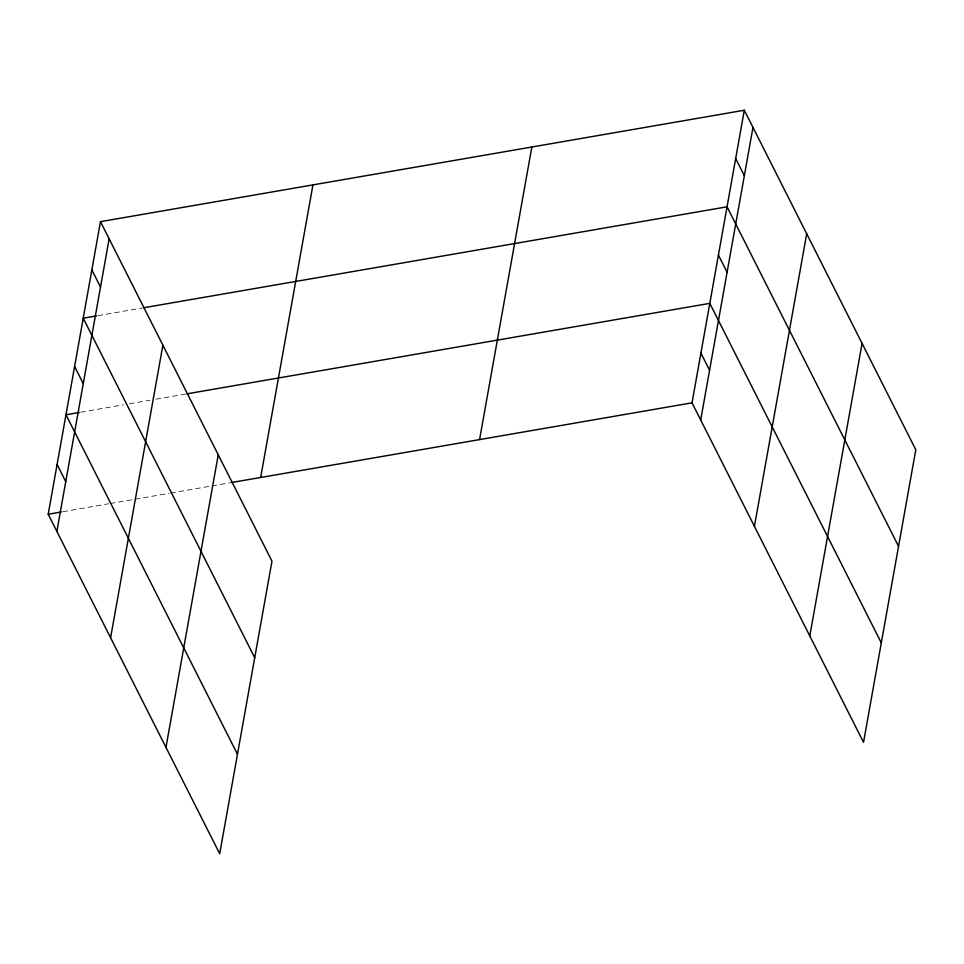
<?xml version="1.0" encoding="UTF-8"?>
<svg xmlns="http://www.w3.org/2000/svg" width="964" height="964" viewBox="0 0 964 964"><rect width="100%" height="100%" fill="white"/><g stroke="black" fill="none" stroke-linecap="round" stroke-linejoin="round"><path stroke-width="0.72" stroke-dasharray="4.82 3.62" d="M97.979 315.662L142.238 307.998M80.723 412.206L123.513 404.808M129.417 403.783L150.071 400.217M155.975 399.192L185.486 394.083M62.949 511.691L108.691 503.774M110.173 503.521L169.182 493.303M170.664 493.05L210.501 486.157M211.972 485.904L229.673 482.844"/><path stroke-width="1.45" d="M100.473 221.66L271.969 561.168L219.696 853.755L48.2 514.246L100.473 221.66L744.304 110.245L915.8 449.754L863.527 742.34L692.031 402.832L744.304 110.245M56.864 531.393L109.137 238.807M110.595 637.77L162.88 345.184M165.965 747.377L218.238 454.791M260.666 477.481L312.938 184.895M479.566 439.596L531.839 147.01M700.695 419.991L752.968 127.405M754.426 526.368L806.699 233.782M809.784 635.963L862.069 343.377M96.508 315.915L83.229 318.216L254.725 657.713M143.72 307.745L727.049 206.802L898.544 546.311M79.253 412.472L65.974 414.761L237.469 754.27M186.956 393.83L709.805 303.359L881.301 642.868M48.2 514.246L61.479 511.944M231.155 482.59L692.031 402.832M735.677 158.53L744.341 175.677M718.421 255.086L727.085 272.234M700.912 353.101L709.576 370.248M91.857 269.932L100.521 287.091M74.602 366.489L83.266 383.636M57.093 464.503L65.757 481.663"/></g></svg>
